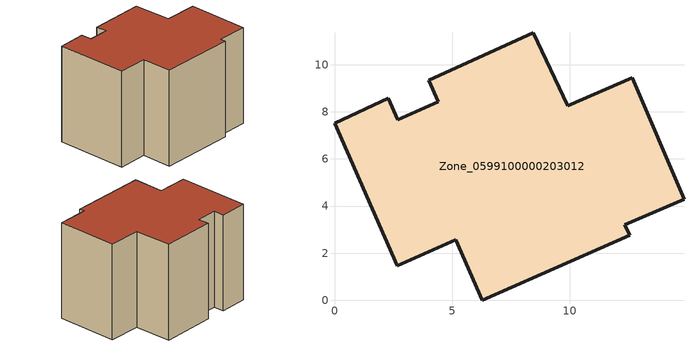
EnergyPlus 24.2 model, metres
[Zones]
Zone_0599100000203012
 floor ground (C_G): 9.91,8.27 12.64,9.44 14.85,4.29 12.33,3.21 12.55,2.76 6.28,0 5.15,2.56 2.66,1.47 0,7.51 2.28,8.57 2.69,7.67 4.41,8.44 4,9.34 8.44,11.36 z0
 wall outside (C_F): 2.28,8.57 0,7.51 2.66,1.47 5.15,2.56 6.28,0 12.55,2.76 12.33,3.21 14.85,4.29 12.64,9.44 9.91,8.27 8.44,11.36 4,9.34 4.41,8.44 2.69,7.67 2.28,8.57 z0:8.85
 roof outside (C_R): 2.69,7.67 2.28,8.57 0,7.51 2.66,1.47 5.15,2.56 6.28,0 12.55,2.76 12.33,3.21 14.85,4.29 12.64,9.44 9.91,8.27 8.44,11.36 4,9.34 4.41,8.44 z8.85
[BUILDING]
Pand.0599100000203012: North Axis=0; Terrain=City; Loads Convergence Tolerance Value=0.04; Temperature Convergence Tolerance Value=0.4; Solar Distribution=FullExterior; Maximum Number of Warmup Days=25; Minimum Number of Warmup Days=1
[Site:Location]
Rotterdam.The.Hague.AP_ZH_NLD Design_Conditions: Latitude=51.96; Longitude=4.45; Time Zone=1; Elevation=-4.5
[SITE:GROUNDTEMPERATURE:BUILDINGSURFACE]
18, 18, 18, 18, 18, 18, 18, 18, 18, 18, 18, 18
[MATERIAL] Thermal Absorptance=0.9; Solar Absorptance=0.7; Visible Absorptance=0.7
Name | Roughness | Thickness | Conductivity | Density | Specific Heat
G.D.1965 | MediumSmooth | 0.15 | 1 | 540 | 1210
F.D.1965 | Rough | 0.3 | 0.857143 | 1920 | 840
R.D.1965 | MediumRough | 0.2 | 0.08 | 1500 | 1000
[CONSTRUCTION]
C_G: G.D.1965
C_F: F.D.1965
C_R: R.D.1965
[ZONE]
Zone_0599100000203012: Type=1; Multiplier=1; Ceiling Height=Autocalculate; Volume=Autocalculate; Floor Area=autocalculate; Part of Total Floor Area=Yes
[ZONEINFILTRATION:DESIGNFLOWRATE]
Infil_Zone_0599100000203012: Zone or ZoneList or Space or SpaceList=Zone_0599100000203012; Schedule=AlwaysOn; Design Flow Rate Calculation Method=Flow/Area; Flow Rate per Floor Area=0.0042; Constant Term Coefficient=1; Temperature Term Coefficient=0; Velocity Term Coefficient=0; Velocity Squared Term Coefficient=0
[HVACTEMPLATE:ZONE:IDEALLOADSAIRSYSTEM]
Zone_0599100000203012: Maximum Heating Supply Air Temperature=50; Minimum Cooling Supply Air Temperature=13; Maximum Heating Supply Air Humidity Ratio=0.0156; Minimum Cooling Supply Air Humidity Ratio=0.0077; Heating Limit=NoLimit; Cooling Limit=NoLimit; Dehumidification Control Type=ConstantSensibleHeatRatio; Cooling Sensible Heat Ratio=0.7; Dehumidification Setpoint=60; Humidification Control Type=None; Humidification Setpoint=30; Outdoor Air Method=None; Outdoor Air Flow Rate per Person=0.00944; Outdoor Air Flow Rate per Zone Floor Area=0; Outdoor Air Flow Rate per Zone=0; Demand Controlled Ventilation Type=None; Outdoor Air Economizer Type=NoEconomizer; Heat Recovery Type=None; Sensible Heat Recovery Effectiveness=0.7; Latent Heat Recovery Effectiveness=0.65
[ZONECONTROL:THERMOSTAT]
ThermostatControl_Zone_0599100000203012: Zone or ZoneList=Zone_0599100000203012; Control Type Schedule=DualSetpointControlType; Control 1=Thermostat_Zone_0599100000203012; Temperature Difference Between Cutout And Setpoint=0
[THERMOSTATSETPOINT:DUALSETPOINT]
Thermostat_Zone_0599100000203012: Heating Setpoint Temperature Schedule=HeatingSetpoint_Zone_0599100000203012; Cooling Setpoint Temperature Schedule=CoolingSetpoint_Zone_0599100000203012
[SCHEDULE:COMPACT]
HeatingSetpoint_Zone_0599100000203012: Through: 12/31, For: AllDays, Until: 24:00, 21
CoolingSetpoint_Zone_0599100000203012: Through: 12/31, For: AllDays, Until: 24:00, 24
DualSetpointControlType: Through: 12/31, For: AllDays, Until: 24:00, 4
AlwaysOn: Through: 12/31, For: AllDays, Until: 24:00, 1
